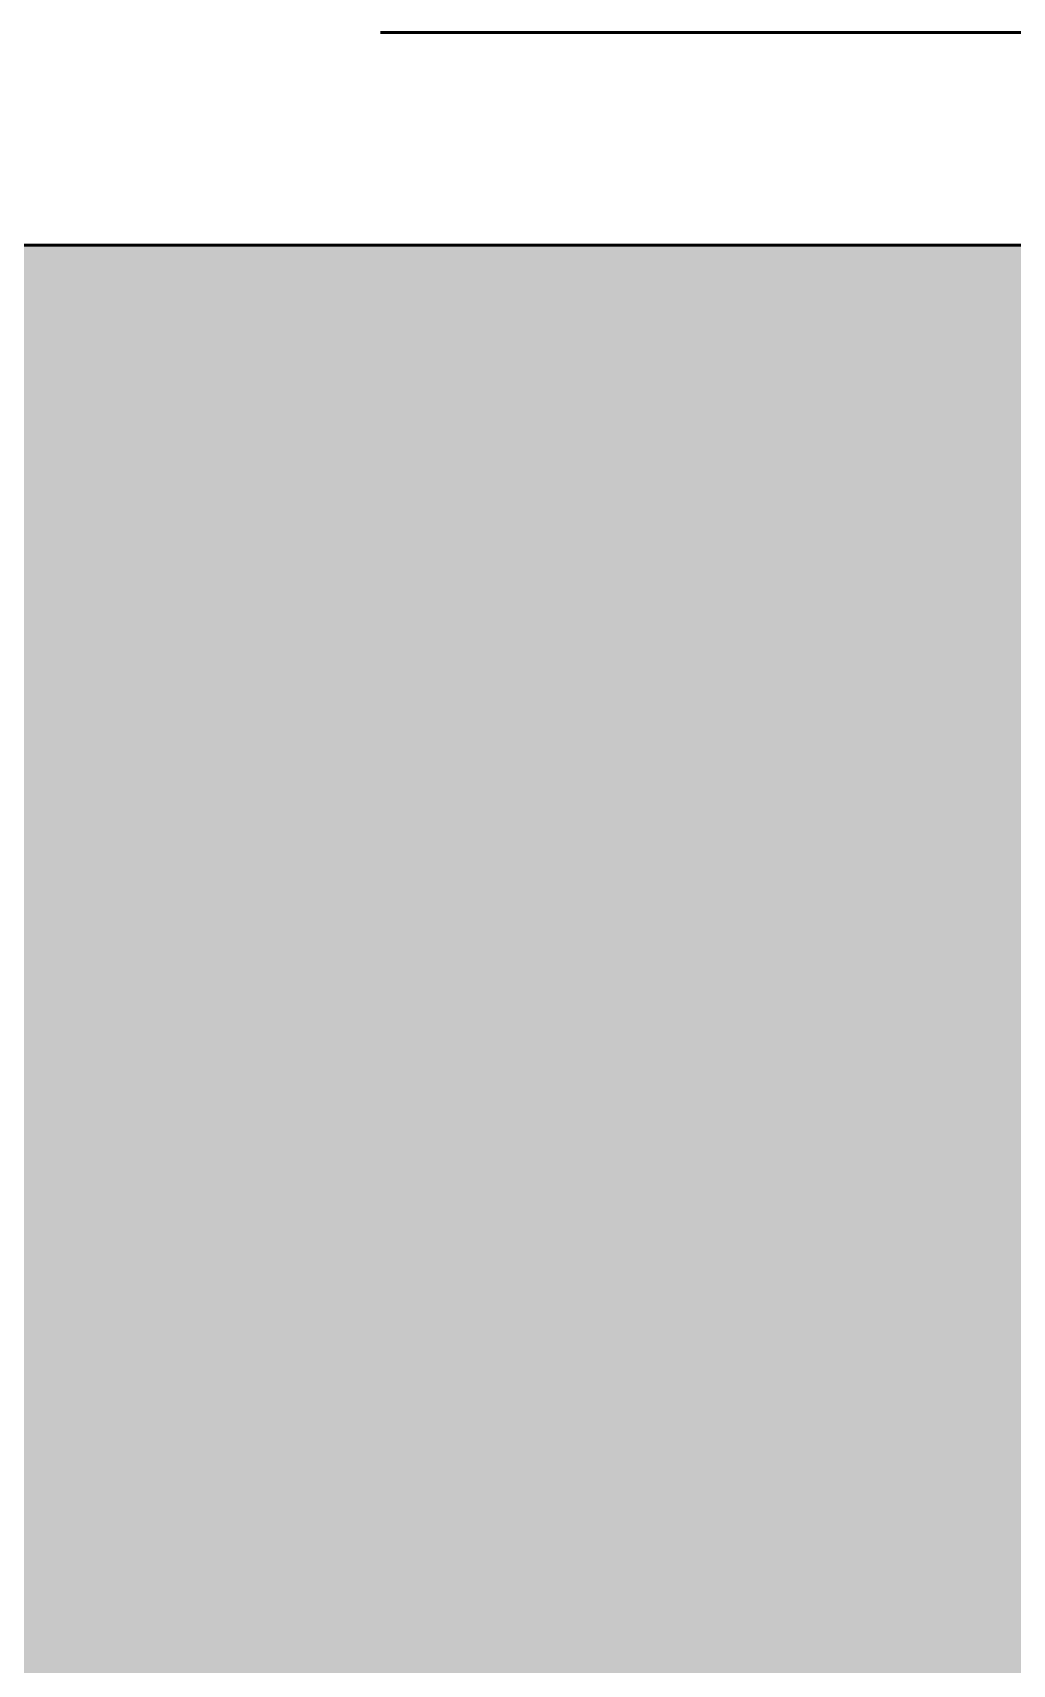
# Model space of a CAD drawing. Header units: millimetres. Extents: x 282 to 167718, y 282 to 525318.
# Drawn here: x 33863 to 34514, y 456348 to 457432 of the extents above; entities that cross this region are included whole.
import ezdxf

# ---------------------------------------------------------------- set-up
doc = ezdxf.new("R2010")
doc.units = ezdxf.units.MM
doc.linetypes.add('DASH_1976_423', pattern=[2398.888889, 1975.555556, -423.333333])
for name, color, linetype in [('GEOFAB', 5, 'Continuous'), ('MODULE_ART', 7, 'Continuous'), ('TANK', 7, 'Continuous')]:
    doc.layers.add(name, color=color, linetype=linetype)

# ---------------------------------------------------------------- blocks, each defined once
blk = doc.blocks.new('atlancube_face')
at = {"true_color": 0x000000}
blk.add_solid([(-1.8, -1.8), (1151.8, -1.8), (-1.8, 781.8), (1151.8, 781.8)], dxfattribs=at)

msp = doc.modelspace()

# ---------------------------------------------------------------- linework, layer by layer
at = {"layer": 'GEOFAB', "color": 5, "linetype": 'DASH_1976_423', "lineweight": 53}
msp.add_lwpolyline([(31458.9, 455159.6), (98441.1, 455159.6), (98441.1, 457431.9), (31458.9, 457431.9)], close=True, dxfattribs=at)
at = {"layer": 'TANK', "lineweight": 53}
msp.add_lwpolyline([(31600, 455300.7), (98300, 455300.7), (98300, 457290.7), (31600, 457290.7)], close=True, dxfattribs=at)

# ---------------------------------------------------------------- block references
at = {"layer": 'MODULE_ART', "yscale": 0.5512820512820513}
for p in [(32750, 456860.7), (33900, 456860.7)]:
    msp.add_blockref('atlancube_face', p, dxfattribs=at)
at = {"layer": 'MODULE_ART'}
for p in [(32750, 456080.7), (33900, 456080.7)]:
    msp.add_blockref('atlancube_face', p, dxfattribs=at)

doc.saveas('drawing.dxf')
